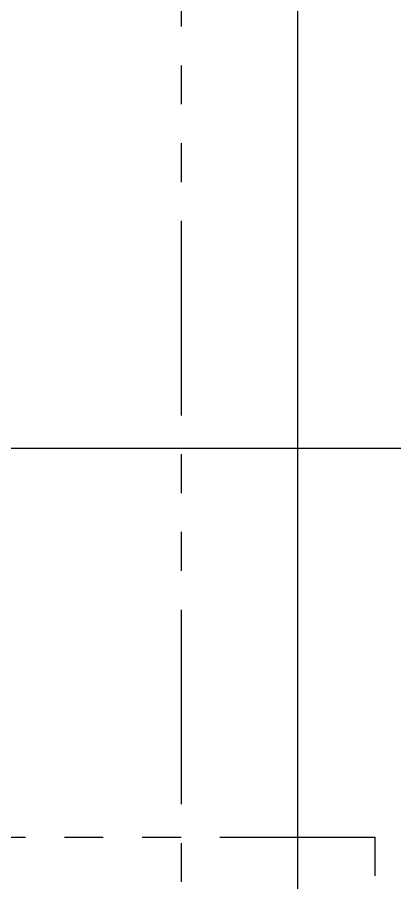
# Model space of a CAD drawing. Header units: inches. Extents: x 0 to 157513, y -28488 to 35640.
# Drawn here: x 24313 to 25285, y 15892 to 18118 of the extents above; entities that cross this region are included whole.
import ezdxf

# ---------------------------------------------------------------- set-up
doc = ezdxf.new("R2010")
doc.units = ezdxf.units.IN
doc.header["$LTSCALE"] = 400
doc.header["$MEASUREMENT"] = 0
doc.linetypes.add('CENTER', pattern=[2, 1.25, -0.25, 0.25, -0.25])
doc.linetypes.add('PHANTOM', pattern=[2.5, 1.25, -0.25, 0.25, -0.25, 0.25, -0.25])
doc.layers.add('BF', color=8, linetype='PHANTOM')

# ---------------------------------------------------------------- blocks, each defined once
blk = doc.blocks.new('611bf4strgesv')
at = {"layer": 'BF'}
for p, q in [((-7110.6, 31517.3, 405.4), (-7110.6, 23887.1, 405.4)), ((-13010.6, 24932.6, 405.4), (-6610.6, 24932.6, 405.4)), ((-6610.6, 24232.6, 405.4), (-6610.6, 24932.6, 405.4))]:
    blk.add_line(p, q, dxfattribs=at)
at = {"layer": 'BF', "linetype": 'CENTER', "ltscale": 20}
blk.add_line((-6810.6, 31317.6, 405.4), (-6810.6, 23887.1, 405.4), dxfattribs=at)

msp = doc.modelspace()

# ---------------------------------------------------------------- linework, layer by layer
at = {"color": 1}
msp.add_line((23304.8, 17009.2, 36.5), (26167.6, 17009.2, 36.5), dxfattribs=at)

# ---------------------------------------------------------------- block references
msp.add_blockref('611bf4strgesv', (31845.3, -8923.4, -372.4))

doc.saveas('drawing.dxf')
